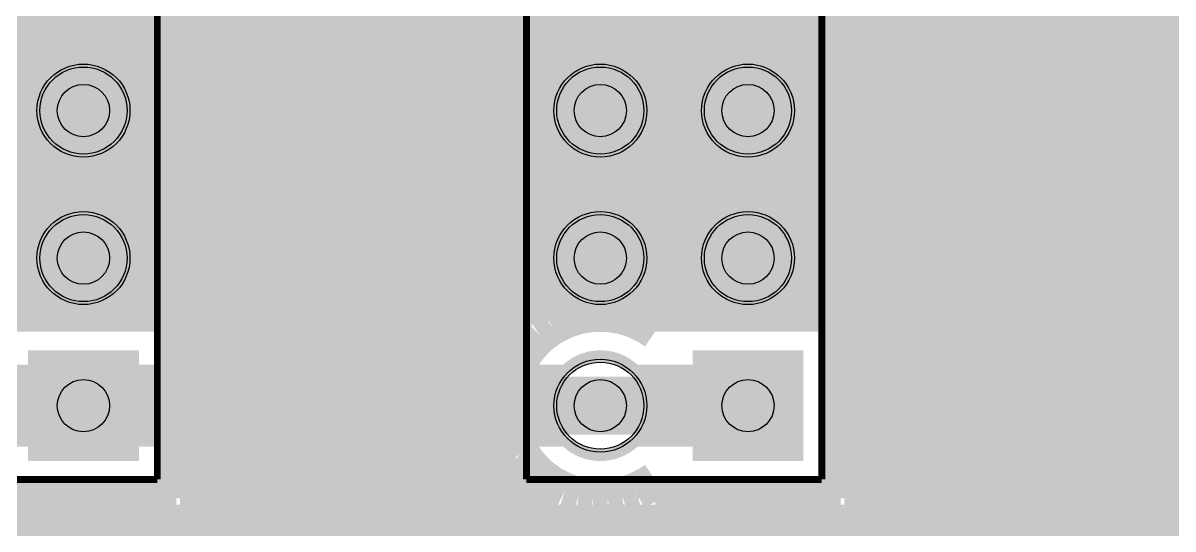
# Model space of a CAD drawing. Extents: x 0 to 3.94, y 0 to 3.94.
# Drawn here: x 2.281 to 3.059, y 2.054 to 2.397 of the extents above; entities that cross this region are included whole.
import ezdxf

# ---------------------------------------------------------------- set-up
doc = ezdxf.new("R2010")
doc.units = 0
for name, color, linetype in [('Bottom', 10, 'CONTINUOUS'), ('Bottom_Mask', 15, 'CONTINUOUS'), ('Drill_Bottom', 12, 'CONTINUOUS'), ('Drill_Top', 11, 'CONTINUOUS'), ('Edge_Bottom', 23, 'CONTINUOUS'), ('Edge_Top', 22, 'CONTINUOUS'), ('Top', 9, 'CONTINUOUS'), ('Top_Mask', 6, 'CONTINUOUS'), ('Top_Silk', 3, 'CONTINUOUS')]:
    doc.layers.add(name, color=color, linetype=linetype)

msp = doc.modelspace()

# ---------------------------------------------------------------- linework, layer by layer
at = {"layer": 'Bottom', "linetype": 'CONTINUOUS', "const_width": 0.025}
for points in [[(0.041, 2.4064), (3.896, 2.4064)], [(0.041, 2.3815), (3.896, 2.3815)], [(0.041, 2.3567), (3.896, 2.3567)], [(0.041, 2.3318), (3.896, 2.3318)], [(0.041, 2.3069), (3.896, 2.3069)], [(0.041, 2.2821), (3.896, 2.2821)], [(0.041, 2.2572), (3.896, 2.2572)], [(0.041, 2.2323), (3.896, 2.2323)], [(0.041, 2.2074), (3.896, 2.2074)], [(2.2681, 2.2006), (2.3844, 2.2006)], [(2.3844, 2.2006), (2.3844, 2.0752)], [(2.657, 2.1989), (2.6667, 2.2004)], [(2.6667, 2.2004), (2.6766, 2.2004)], [(2.6766, 2.2004), (2.6863, 2.1989)], [(2.7089, 2.1883), (2.7089, 2.2006)], [(2.7089, 2.2006), (2.7181, 2.2006)], [(2.7181, 2.2006), (2.8344, 2.2006)], [(2.8344, 2.2006), (2.8344, 2.0752)], [(2.6389, 2.1914), (2.6476, 2.1958)], [(2.6476, 2.1958), (2.657, 2.1989)], [(2.6863, 2.1989), (2.6956, 2.1958)], [(2.6956, 2.1958), (2.7044, 2.1914)], [(2.624, 2.1786), (2.6309, 2.1856)], [(2.6309, 2.1856), (2.6389, 2.1914)], [(2.7044, 2.1914), (2.7089, 2.1883)], [(2.3869, 2.1826), (2.6251, 2.1826)], [(2.6182, 2.1707), (2.624, 2.1786)], [(2.8368, 2.1826), (3.896, 2.1826)], [(2.6137, 2.1619), (2.6182, 2.1707)], [(2.6107, 2.1525), (2.6137, 2.1619)], [(2.3869, 2.1577), (2.6097, 2.1577)], [(2.6091, 2.1428), (2.6107, 2.1525)], [(2.8368, 2.1577), (3.896, 2.1577)], [(2.6091, 2.133), (2.6091, 2.1428)], [(2.3869, 2.1328), (2.6066, 2.1328)], [(2.6107, 2.1233), (2.6091, 2.133)], [(2.8368, 2.1328), (3.896, 2.1328)], [(2.6137, 2.1139), (2.6107, 2.1233)], [(2.6182, 2.1051), (2.6137, 2.1139)], [(2.3869, 2.108), (2.614, 2.108)], [(2.8368, 2.108), (3.896, 2.108)], [(2.624, 2.0972), (2.6182, 2.1051)], [(2.6309, 2.0902), (2.624, 2.0972)], [(2.6389, 2.0844), (2.6309, 2.0902)], [(2.3869, 2.0831), (2.6386, 2.0831)], [(2.6476, 2.08), (2.6389, 2.0844)], [(2.7044, 2.0844), (2.6956, 2.08)], [(2.7089, 2.0875), (2.7044, 2.0844)], [(2.7089, 2.0752), (2.7089, 2.0875)], [(2.8368, 2.0831), (3.896, 2.0831)], [(2.3844, 2.0752), (2.2589, 2.0752)], [(2.657, 2.0769), (2.6476, 2.08)], [(2.6667, 2.0754), (2.657, 2.0769)], [(2.6766, 2.0754), (2.6667, 2.0754)], [(2.6863, 2.0769), (2.6766, 2.0754)], [(2.6956, 2.08), (2.6863, 2.0769)], [(2.8344, 2.0752), (2.7089, 2.0752)], [(0.041, 2.0582), (3.896, 2.0582)]]:
    msp.add_lwpolyline(points, dxfattribs=at)
at = {"layer": 'Bottom'}
for centre in [(2.3216, 2.3379), (2.6716, 2.3379), (2.7716, 2.3379), (2.3216, 2.2379), (2.6716, 2.2379), (2.7716, 2.2379), (2.6716, 2.1379)]:
    msp.add_circle(centre, 0.0295, dxfattribs=at)
for points in [[(2.2921, 2.1674), (2.3512, 2.1674), (2.2921, 2.1084), (2.3512, 2.1084)], [(2.7421, 2.1674), (2.8012, 2.1674), (2.7421, 2.1084), (2.8012, 2.1084)]]:
    msp.add_solid(points, dxfattribs=at)
at = {"layer": 'Bottom_Mask'}
for centre in [(2.3216, 2.3379), (2.6716, 2.3379), (2.7716, 2.3379), (2.3216, 2.2379), (2.6716, 2.2379), (2.7716, 2.2379), (2.6716, 2.1379)]:
    msp.add_circle(centre, 0.0315, dxfattribs=at)
for points in [[(2.2901, 2.1694), (2.3531, 2.1694), (2.2901, 2.1064), (2.3531, 2.1064)], [(2.7401, 2.1694), (2.8031, 2.1694), (2.7401, 2.1064), (2.8031, 2.1064)]]:
    msp.add_solid(points, dxfattribs=at)
at = {"layer": 'Drill_Bottom'}
for centre in [(2.3216, 2.3379), (2.6716, 2.3379), (2.7716, 2.3379), (2.3216, 2.2379), (2.6716, 2.2379), (2.7716, 2.2379), (2.3216, 2.1379), (2.6716, 2.1379), (2.7716, 2.1379)]:
    msp.add_circle(centre, 0.0177, dxfattribs=at)
at = {"layer": 'Drill_Top'}
for centre in [(2.3216, 2.3379), (2.6716, 2.3379), (2.7716, 2.3379), (2.3216, 2.2379), (2.6716, 2.2379), (2.7716, 2.2379), (2.3216, 2.1379), (2.6716, 2.1379), (2.7716, 2.1379)]:
    msp.add_circle(centre, 0.0177, dxfattribs=at)
at = {"layer": 'Edge_Bottom', "linetype": 'CONTINUOUS', "const_width": 0.008}
for points in [[(2.3551, 2.3353), (2.3542, 2.3301), (2.3526, 2.3251), (2.3502, 2.3204), (2.3471, 2.3161), (2.3434, 2.3124), (2.3392, 2.3093), (2.3345, 2.3069), (2.3295, 2.3053), (2.3243, 2.3045), (2.319, 2.3045), (2.3138, 2.3053), (2.3088, 2.3069), (2.3041, 2.3093), (2.2999, 2.3124), (2.2962, 2.3161), (2.2931, 2.3204), (2.2907, 2.3251), (2.289, 2.3301), (2.2882, 2.3353), (2.2882, 2.3405), (2.289, 2.3457), (2.2907, 2.3507), (2.2931, 2.3554), (2.2962, 2.3597), (2.2999, 2.3634), (2.3041, 2.3665), (2.3088, 2.3689), (2.3138, 2.3705), (2.319, 2.3713), (2.3243, 2.3713), (2.3295, 2.3705), (2.3345, 2.3689), (2.3392, 2.3665), (2.3434, 2.3634), (2.3471, 2.3597), (2.3502, 2.3554), (2.3526, 2.3507), (2.3542, 2.3457), (2.3551, 2.3405), (2.3551, 2.3353)], [(2.7051, 2.3353), (2.7042, 2.3301), (2.7026, 2.3251), (2.7002, 2.3204), (2.6971, 2.3161), (2.6934, 2.3124), (2.6892, 2.3093), (2.6845, 2.3069), (2.6795, 2.3053), (2.6743, 2.3045), (2.669, 2.3045), (2.6638, 2.3053), (2.6588, 2.3069), (2.6541, 2.3093), (2.6499, 2.3124), (2.6462, 2.3161), (2.6431, 2.3204), (2.6407, 2.3251), (2.639, 2.3301), (2.6382, 2.3353), (2.6382, 2.3405), (2.639, 2.3457), (2.6407, 2.3507), (2.6431, 2.3554), (2.6462, 2.3597), (2.6499, 2.3634), (2.6541, 2.3665), (2.6588, 2.3689), (2.6638, 2.3705), (2.669, 2.3713), (2.6743, 2.3713), (2.6795, 2.3705), (2.6845, 2.3689), (2.6892, 2.3665), (2.6934, 2.3634), (2.6971, 2.3597), (2.7002, 2.3554), (2.7026, 2.3507), (2.7042, 2.3457), (2.7051, 2.3405), (2.7051, 2.3353)], [(2.8051, 2.3353), (2.8042, 2.3301), (2.8026, 2.3251), (2.8002, 2.3204), (2.7971, 2.3161), (2.7934, 2.3124), (2.7892, 2.3093), (2.7845, 2.3069), (2.7795, 2.3053), (2.7743, 2.3045), (2.769, 2.3045), (2.7638, 2.3053), (2.7588, 2.3069), (2.7541, 2.3093), (2.7499, 2.3124), (2.7462, 2.3161), (2.7431, 2.3204), (2.7407, 2.3251), (2.739, 2.3301), (2.7382, 2.3353), (2.7382, 2.3405), (2.739, 2.3457), (2.7407, 2.3507), (2.7431, 2.3554), (2.7462, 2.3597), (2.7499, 2.3634), (2.7541, 2.3665), (2.7588, 2.3689), (2.7638, 2.3705), (2.769, 2.3713), (2.7743, 2.3713), (2.7795, 2.3705), (2.7845, 2.3689), (2.7892, 2.3665), (2.7934, 2.3634), (2.7971, 2.3597), (2.8002, 2.3554), (2.8026, 2.3507), (2.8042, 2.3457), (2.8051, 2.3405), (2.8051, 2.3353)], [(2.3551, 2.2353), (2.3542, 2.2301), (2.3526, 2.2251), (2.3502, 2.2204), (2.3471, 2.2161), (2.3434, 2.2124), (2.3392, 2.2093), (2.3345, 2.2069), (2.3295, 2.2053), (2.3243, 2.2045), (2.319, 2.2045), (2.3138, 2.2053), (2.3088, 2.2069), (2.3041, 2.2093), (2.2999, 2.2124), (2.2962, 2.2161), (2.2931, 2.2204), (2.2907, 2.2251), (2.289, 2.2301), (2.2882, 2.2353), (2.2882, 2.2405), (2.289, 2.2457), (2.2907, 2.2507), (2.2931, 2.2554), (2.2962, 2.2597), (2.2999, 2.2634), (2.3041, 2.2665), (2.3088, 2.2689), (2.3138, 2.2705), (2.319, 2.2713), (2.3243, 2.2713), (2.3295, 2.2705), (2.3345, 2.2689), (2.3392, 2.2665), (2.3434, 2.2634), (2.3471, 2.2597), (2.3502, 2.2554), (2.3526, 2.2507), (2.3542, 2.2457), (2.3551, 2.2405), (2.3551, 2.2353)], [(2.7051, 2.2353), (2.7042, 2.2301), (2.7026, 2.2251), (2.7002, 2.2204), (2.6971, 2.2161), (2.6934, 2.2124), (2.6892, 2.2093), (2.6845, 2.2069), (2.6795, 2.2053), (2.6743, 2.2045), (2.669, 2.2045), (2.6638, 2.2053), (2.6588, 2.2069), (2.6541, 2.2093), (2.6499, 2.2124), (2.6462, 2.2161), (2.6431, 2.2204), (2.6407, 2.2251), (2.639, 2.2301), (2.6382, 2.2353), (2.6382, 2.2405), (2.639, 2.2457), (2.6407, 2.2507), (2.6431, 2.2554), (2.6462, 2.2597), (2.6499, 2.2634), (2.6541, 2.2665), (2.6588, 2.2689), (2.6638, 2.2705), (2.669, 2.2713), (2.6743, 2.2713), (2.6795, 2.2705), (2.6845, 2.2689), (2.6892, 2.2665), (2.6934, 2.2634), (2.6971, 2.2597), (2.7002, 2.2554), (2.7026, 2.2507), (2.7042, 2.2457), (2.7051, 2.2405), (2.7051, 2.2353)], [(2.8051, 2.2353), (2.8042, 2.2301), (2.8026, 2.2251), (2.8002, 2.2204), (2.7971, 2.2161), (2.7934, 2.2124), (2.7892, 2.2093), (2.7845, 2.2069), (2.7795, 2.2053), (2.7743, 2.2045), (2.769, 2.2045), (2.7638, 2.2053), (2.7588, 2.2069), (2.7541, 2.2093), (2.7499, 2.2124), (2.7462, 2.2161), (2.7431, 2.2204), (2.7407, 2.2251), (2.739, 2.2301), (2.7382, 2.2353), (2.7382, 2.2405), (2.739, 2.2457), (2.7407, 2.2507), (2.7431, 2.2554), (2.7462, 2.2597), (2.7499, 2.2634), (2.7541, 2.2665), (2.7588, 2.2689), (2.7638, 2.2705), (2.769, 2.2713), (2.7743, 2.2713), (2.7795, 2.2705), (2.7845, 2.2689), (2.7892, 2.2665), (2.7934, 2.2634), (2.7971, 2.2597), (2.8002, 2.2554), (2.8026, 2.2507), (2.8042, 2.2457), (2.8051, 2.2405), (2.8051, 2.2353)], [(2.2934, 2.1714), (2.3552, 2.1714), (2.3552, 2.1044), (2.2881, 2.1044), (2.2881, 2.1714), (2.2934, 2.1714)], [(2.7051, 2.1353), (2.7042, 2.1301), (2.7026, 2.1251), (2.7002, 2.1204), (2.6971, 2.1161), (2.6934, 2.1124), (2.6892, 2.1093), (2.6845, 2.1069), (2.6795, 2.1053), (2.6743, 2.1045), (2.669, 2.1045), (2.6638, 2.1053), (2.6588, 2.1069), (2.6541, 2.1093), (2.6499, 2.1124), (2.6462, 2.1161), (2.6431, 2.1204), (2.6407, 2.1251), (2.639, 2.1301), (2.6382, 2.1353), (2.6382, 2.1405), (2.639, 2.1457), (2.6407, 2.1507), (2.6431, 2.1554), (2.6462, 2.1597), (2.6499, 2.1634), (2.6541, 2.1665), (2.6588, 2.1689), (2.6638, 2.1705), (2.669, 2.1713), (2.6743, 2.1713), (2.6795, 2.1705), (2.6845, 2.1689), (2.6892, 2.1665), (2.6934, 2.1634), (2.6971, 2.1597), (2.7002, 2.1554), (2.7026, 2.1507), (2.7042, 2.1457), (2.7051, 2.1405), (2.7051, 2.1353)], [(2.7434, 2.1714), (2.8052, 2.1714), (2.8052, 2.1044), (2.7381, 2.1044), (2.7381, 2.1714), (2.7434, 2.1714)]]:
    msp.add_lwpolyline(points, dxfattribs=at)
at = {"layer": 'Edge_Top', "linetype": 'CONTINUOUS', "const_width": 0.008}
for points in [[(3.052, 2.4384), (3.0519, 2.1025), (3.0508, 2.097), (3.0485, 2.092), (3.0451, 2.0876), (2.7633, 1.806)], [(2.7381, 1.8477), (3.0046, 2.1142), (3.0046, 2.4286)], [(2.3551, 2.3353), (2.3542, 2.3301), (2.3526, 2.3251), (2.3502, 2.3204), (2.3471, 2.3161), (2.3434, 2.3124), (2.3392, 2.3093), (2.3345, 2.3069), (2.3295, 2.3053), (2.3243, 2.3045), (2.319, 2.3045), (2.3138, 2.3053), (2.3088, 2.3069), (2.3041, 2.3093), (2.2999, 2.3124), (2.2962, 2.3161), (2.2931, 2.3204), (2.2907, 2.3251), (2.289, 2.3301), (2.2882, 2.3353), (2.2882, 2.3405), (2.289, 2.3457), (2.2907, 2.3507), (2.2931, 2.3554), (2.2962, 2.3597), (2.2999, 2.3634), (2.3041, 2.3665), (2.3088, 2.3689), (2.3138, 2.3705), (2.319, 2.3713), (2.3243, 2.3713), (2.3295, 2.3705), (2.3345, 2.3689), (2.3392, 2.3665), (2.3434, 2.3634), (2.3471, 2.3597), (2.3502, 2.3554), (2.3526, 2.3507), (2.3542, 2.3457), (2.3551, 2.3405), (2.3551, 2.3353)], [(2.7051, 2.3353), (2.7042, 2.3301), (2.7026, 2.3251), (2.7002, 2.3204), (2.6971, 2.3161), (2.6934, 2.3124), (2.6892, 2.3093), (2.6845, 2.3069), (2.6795, 2.3053), (2.6743, 2.3045), (2.669, 2.3045), (2.6638, 2.3053), (2.6588, 2.3069), (2.6541, 2.3093), (2.6499, 2.3124), (2.6462, 2.3161), (2.6431, 2.3204), (2.6407, 2.3251), (2.639, 2.3301), (2.6382, 2.3353), (2.6382, 2.3405), (2.639, 2.3457), (2.6407, 2.3507), (2.6431, 2.3554), (2.6462, 2.3597), (2.6499, 2.3634), (2.6541, 2.3665), (2.6588, 2.3689), (2.6638, 2.3705), (2.669, 2.3713), (2.6743, 2.3713), (2.6795, 2.3705), (2.6845, 2.3689), (2.6892, 2.3665), (2.6934, 2.3634), (2.6971, 2.3597), (2.7002, 2.3554), (2.7026, 2.3507), (2.7042, 2.3457), (2.7051, 2.3405), (2.7051, 2.3353)], [(2.8051, 2.3353), (2.8042, 2.3301), (2.8026, 2.3251), (2.8002, 2.3204), (2.7971, 2.3161), (2.7934, 2.3124), (2.7892, 2.3093), (2.7845, 2.3069), (2.7795, 2.3053), (2.7743, 2.3045), (2.769, 2.3045), (2.7638, 2.3053), (2.7588, 2.3069), (2.7541, 2.3093), (2.7499, 2.3124), (2.7462, 2.3161), (2.7431, 2.3204), (2.7407, 2.3251), (2.739, 2.3301), (2.7382, 2.3353), (2.7382, 2.3405), (2.739, 2.3457), (2.7407, 2.3507), (2.7431, 2.3554), (2.7462, 2.3597), (2.7499, 2.3634), (2.7541, 2.3665), (2.7588, 2.3689), (2.7638, 2.3705), (2.769, 2.3713), (2.7743, 2.3713), (2.7795, 2.3705), (2.7845, 2.3689), (2.7892, 2.3665), (2.7934, 2.3634), (2.7971, 2.3597), (2.8002, 2.3554), (2.8026, 2.3507), (2.8042, 2.3457), (2.8051, 2.3405), (2.8051, 2.3353)], [(2.3551, 2.2353), (2.3542, 2.2301), (2.3526, 2.2251), (2.3502, 2.2204), (2.3471, 2.2161), (2.3434, 2.2124), (2.3392, 2.2093), (2.3345, 2.2069), (2.3295, 2.2053), (2.3243, 2.2045), (2.319, 2.2045), (2.3138, 2.2053), (2.3088, 2.2069), (2.3041, 2.2093), (2.2999, 2.2124), (2.2962, 2.2161), (2.2931, 2.2204), (2.2907, 2.2251), (2.289, 2.2301), (2.2882, 2.2353), (2.2882, 2.2405), (2.289, 2.2457), (2.2907, 2.2507), (2.2931, 2.2554), (2.2962, 2.2597), (2.2999, 2.2634), (2.3041, 2.2665), (2.3088, 2.2689), (2.3138, 2.2705), (2.319, 2.2713), (2.3243, 2.2713), (2.3295, 2.2705), (2.3345, 2.2689), (2.3392, 2.2665), (2.3434, 2.2634), (2.3471, 2.2597), (2.3502, 2.2554), (2.3526, 2.2507), (2.3542, 2.2457), (2.3551, 2.2405), (2.3551, 2.2353)], [(2.7051, 2.2353), (2.7042, 2.2301), (2.7026, 2.2251), (2.7002, 2.2204), (2.6971, 2.2161), (2.6934, 2.2124), (2.6892, 2.2093), (2.6845, 2.2069), (2.6795, 2.2053), (2.6743, 2.2045), (2.669, 2.2045), (2.6638, 2.2053), (2.6588, 2.2069), (2.6541, 2.2093), (2.6499, 2.2124), (2.6462, 2.2161), (2.6431, 2.2204), (2.6407, 2.2251), (2.639, 2.2301), (2.6382, 2.2353), (2.6382, 2.2405), (2.639, 2.2457), (2.6407, 2.2507), (2.6431, 2.2554), (2.6462, 2.2597), (2.6499, 2.2634), (2.6541, 2.2665), (2.6588, 2.2689), (2.6638, 2.2705), (2.669, 2.2713), (2.6743, 2.2713), (2.6795, 2.2705), (2.6845, 2.2689), (2.6892, 2.2665), (2.6934, 2.2634), (2.6971, 2.2597), (2.7002, 2.2554), (2.7026, 2.2507), (2.7042, 2.2457), (2.7051, 2.2405), (2.7051, 2.2353)], [(2.8051, 2.2353), (2.8042, 2.2301), (2.8026, 2.2251), (2.8002, 2.2204), (2.7971, 2.2161), (2.7934, 2.2124), (2.7892, 2.2093), (2.7845, 2.2069), (2.7795, 2.2053), (2.7743, 2.2045), (2.769, 2.2045), (2.7638, 2.2053), (2.7588, 2.2069), (2.7541, 2.2093), (2.7499, 2.2124), (2.7462, 2.2161), (2.7431, 2.2204), (2.7407, 2.2251), (2.739, 2.2301), (2.7382, 2.2353), (2.7382, 2.2405), (2.739, 2.2457), (2.7407, 2.2507), (2.7431, 2.2554), (2.7462, 2.2597), (2.7499, 2.2634), (2.7541, 2.2665), (2.7588, 2.2689), (2.7638, 2.2705), (2.769, 2.2713), (2.7743, 2.2713), (2.7795, 2.2705), (2.7845, 2.2689), (2.7892, 2.2665), (2.7934, 2.2634), (2.7971, 2.2597), (2.8002, 2.2554), (2.8026, 2.2507), (2.8042, 2.2457), (2.8051, 2.2405), (2.8051, 2.2353)], [(2.2454, 2.1616), (2.2881, 2.1616), (2.2881, 2.1714), (2.3552, 2.1714), (2.3552, 2.1616), (2.6479, 2.1616), (2.6519, 2.165), (2.6564, 2.1678), (2.6613, 2.1698), (2.6664, 2.171), (2.6716, 2.1714), (2.6769, 2.171), (2.682, 2.1698), (2.6869, 2.1678), (2.6913, 2.165), (2.6954, 2.1616), (2.7381, 2.1616), (2.7381, 2.1714), (2.8052, 2.1714), (2.8052, 2.1044), (2.7381, 2.1044), (2.7381, 2.1142), (2.6953, 2.1142), (2.6913, 2.1108), (2.6869, 2.108), (2.682, 2.106), (2.6769, 2.1048), (2.6716, 2.1044), (2.6664, 2.1048), (2.6613, 2.106), (2.6564, 2.108), (2.6519, 2.1108), (2.6479, 2.1142), (2.3552, 2.1142), (2.3552, 2.1044), (2.2881, 2.1044), (2.2881, 2.1142), (2.2453, 2.1142)]]:
    msp.add_lwpolyline(points, dxfattribs=at)
at = {"layer": 'Top', "linetype": 'CONTINUOUS', "const_width": 0.0394}
for points in [[(3.0283, 2.1043), (3.0283, 2.4384)], [(2.2216, 2.1379), (2.3216, 2.1379)], [(2.3216, 2.1379), (2.3216, 2.1379)], [(2.3216, 2.1379), (2.6716, 2.1379)], [(2.6716, 2.1379), (2.6716, 2.1379)], [(2.6716, 2.1379), (2.7716, 2.1379)], [(2.7716, 2.1379), (2.7716, 2.1379)], [(2.7479, 1.824), (3.0283, 2.1043)]]:
    msp.add_lwpolyline(points, dxfattribs=at)
at = {"layer": 'Top'}
for centre in [(2.3216, 2.3379), (2.6716, 2.3379), (2.7716, 2.3379), (2.3216, 2.2379), (2.6716, 2.2379), (2.7716, 2.2379), (2.6716, 2.1379)]:
    msp.add_circle(centre, 0.0295, dxfattribs=at)
for points in [[(2.2921, 2.1674), (2.3512, 2.1674), (2.2921, 2.1084), (2.3512, 2.1084)], [(2.7421, 2.1674), (2.8012, 2.1674), (2.7421, 2.1084), (2.8012, 2.1084)]]:
    msp.add_solid(points, dxfattribs=at)
at = {"layer": 'Top_Mask'}
for centre in [(2.3216, 2.3379), (2.6716, 2.3379), (2.7716, 2.3379), (2.3216, 2.2379), (2.6716, 2.2379), (2.7716, 2.2379), (2.6716, 2.1379)]:
    msp.add_circle(centre, 0.0315, dxfattribs=at)
for points in [[(2.2901, 2.1694), (2.3531, 2.1694), (2.2901, 2.1064), (2.3531, 2.1064)], [(2.7401, 2.1694), (2.8031, 2.1694), (2.7401, 2.1064), (2.8031, 2.1064)]]:
    msp.add_solid(points, dxfattribs=at)
at = {"layer": 'Top_Silk', "linetype": 'CONTINUOUS', "const_width": 0.0047}
for points in [[(2.3716, 2.0879), (2.3716, 2.8879)], [(2.6216, 2.0879), (2.6216, 2.8879)], [(2.8216, 2.0879), (2.8216, 2.8879)], [(2.3716, 2.0879), (2.1716, 2.0879)], [(2.8216, 2.0879), (2.6216, 2.0879)]]:
    msp.add_lwpolyline(points, dxfattribs=at)

doc.saveas('drawing.dxf')
